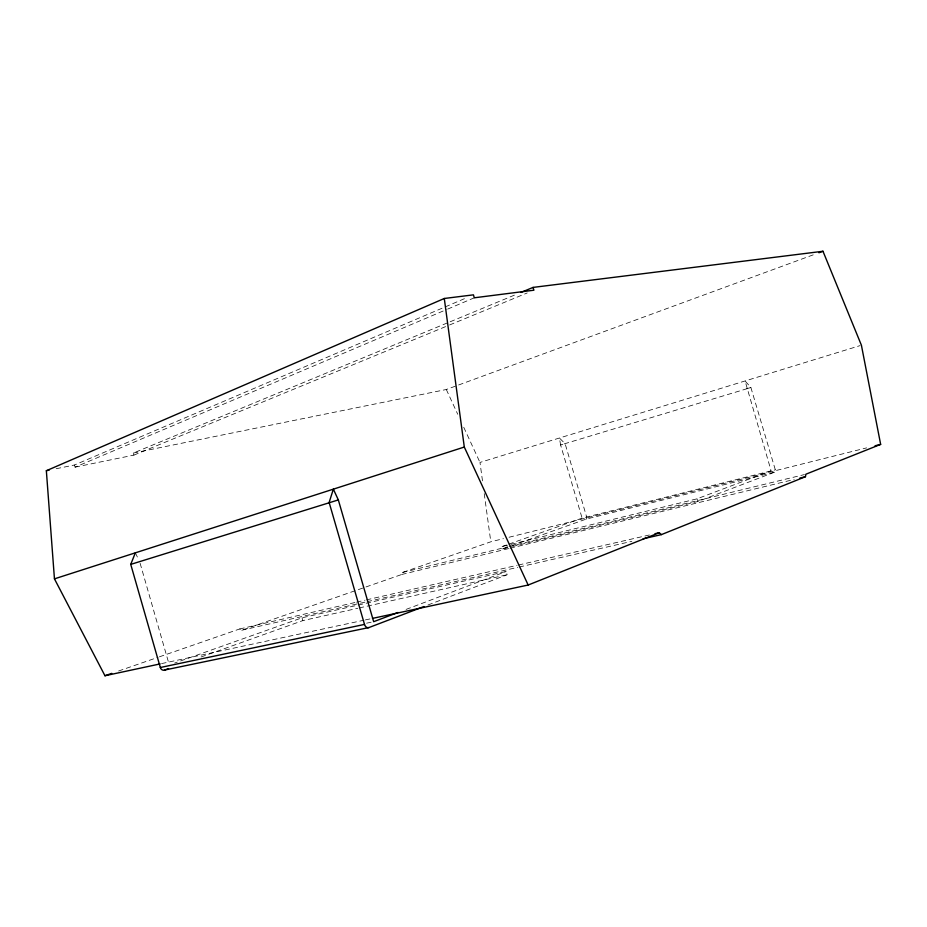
<?xml version="1.0" encoding="UTF-8"?>
<svg xmlns="http://www.w3.org/2000/svg" width="927" height="927" viewBox="0 0 927 927"><rect width="100%" height="100%" fill="white"/><g stroke="black" fill="none" stroke-linecap="round" stroke-linejoin="round"><path stroke-width="0.7" stroke-dasharray="4.63 3.48" d="M159.421 656.826L239.745 628.946L241.808 630.233L401.739 574.485L402.469 572.469L490.812 541.797L503.431 538.645M56.199 468.714L74.484 465.006L466.791 297.683M74.484 465.006L75.087 467.138L446.362 309.653M447.695 309.085L474.3 297.799M75.087 467.138L133.905 455.111L133.314 453.06L448.842 322.306M450.186 321.762L517.034 294.056M133.905 455.111L448.286 325.504M449.618 324.96L527.208 292.967M512.631 546.49L697.834 501.495L774.972 472.052A1.924 0.962 74.9 0 0 775.331 469.862L750.893 387.544L745.088 380.962L771.102 470.789L697.046 498.819L502.121 546.513L502.816 548.877L511.229 546.826M427.973 604.995L507.139 574.752L506.177 571.495L302.04 617.799L174.705 663.025M406.119 609.398L506.177 571.495M133.314 453.06L446.304 389.502L816.212 253.755M502.816 548.877L510.881 545.991M512.225 545.516L586.177 519.097L774.972 472.052M201.101 656.976L302.851 620.603L357.799 608.274M502.121 546.513L507.544 544.589M508.9 544.103L582.098 518.135L775.331 469.862M118.575 671.009L158.065 657.301M482.492 480.858L479.977 462.434L860.036 345.632M586.177 519.097A1.715 1.043 75.5 0 0 586.687 517.104L565.122 443.72L560.603 444.972L582.098 518.135M746.722 388.68L750.893 387.544L560.603 444.972L559.433 438.019L565.122 443.72M509.05 537.243L866.629 447.88M402.469 572.469L507.88 546.791M509.294 546.455L804.462 474.566M401.739 574.485L508.645 548.599M510.059 548.251L794.207 479.444M239.745 628.946L355.18 602.469M356.582 602.144L365.029 600.209M366.443 599.885L517.069 565.331M518.471 565.018L649.387 534.983M241.808 630.233L365.713 601.994M367.127 601.681L517.787 567.336M519.19 567.023L631.832 541.345M359.212 607.95L507.139 574.752M161.576 663.593L363.975 620.221M365.389 619.908L371.043 618.703M366.617 623.176L372.248 621.982M135.342 552.84L138.471 559.305M446.304 389.502L457.729 414.253M463.743 427.277L479.977 462.434M697.046 498.819L697.834 501.495M302.04 617.799L302.851 620.603M140.116 563.268L168.888 663.57M484.23 493.616L490.812 541.797"/><path stroke-width="1.39" d="M643.095 538.784L661.403 534.612L805.459 476.71L805.864 474.218L880.65 444.381L861.403 345.215L822.979 251.263L533.071 287.405L521.044 292.399M423.952 606.536L368.934 627.556L164.473 670.07A3.824 3.279 83.9 0 1 160.313 667.51L130.742 564.392L135.342 552.84M160.162 663.906L104.96 675.737L54.45 578.854L46.35 470.719L444.288 298.482L473.442 294.844L474.3 297.799L533.894 290.209L533.071 287.405M372.469 618.402L528.158 585.03L659.236 532.724L661.403 534.612M398.007 612.469L373.662 621.693L338.332 499.92L333.361 489.155L329.131 502.434L364.508 624.416A4.531 3.349 79.4 0 0 368.934 627.556M818.923 252.758L822.979 251.263M164.473 670.07L168.54 668.61M104.96 675.737L111.773 673.373M54.45 578.854L464.3 447.046L444.288 298.482M130.742 564.392L338.332 499.92M875.042 445.783L880.65 444.381M799.827 478.077L805.459 476.71M655.018 533.697L659.236 532.724M160.313 667.51L364.508 624.416M46.35 470.719L49.166 470.14M464.3 447.046L528.158 585.03"/></g></svg>
